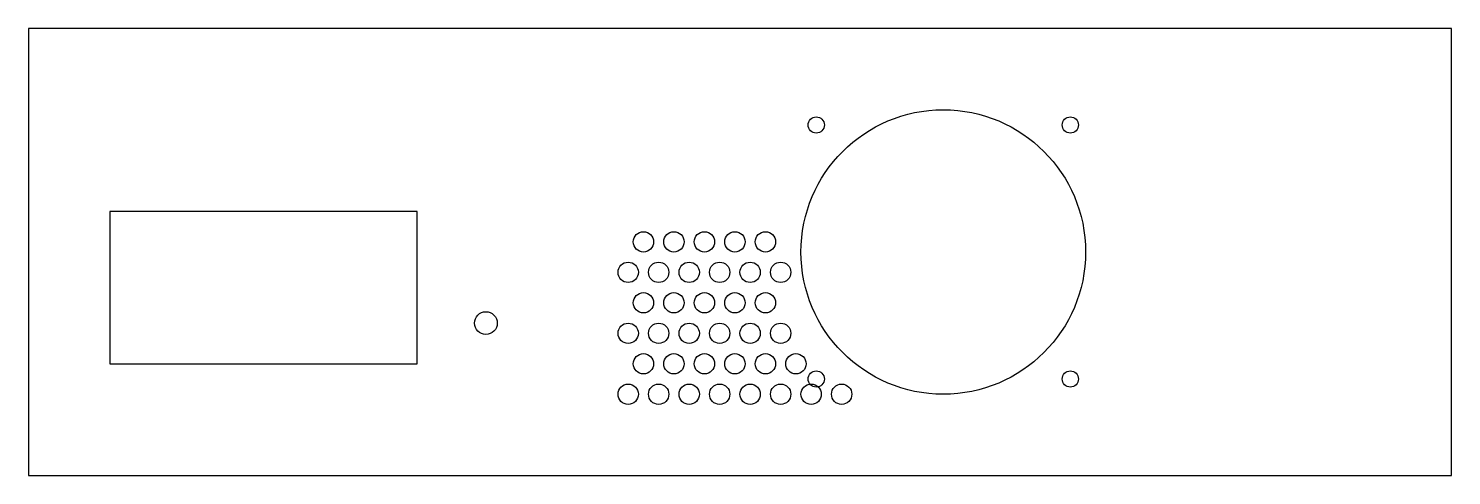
# Model space of a CAD drawing. Header units: millimetres. Extents: x 0 to 280, y 0 to 88.
import ezdxf

# ---------------------------------------------------------------- set-up
doc = ezdxf.new("R2010")
doc.units = ezdxf.units.MM

msp = doc.modelspace()

# ---------------------------------------------------------------- linework, layer by layer
for p, q in [((280, 88), (0, 88)), ((0, 88), (0, 0)), ((280, 0), (280, 88)), ((76.5, 52), (16, 52)), ((16, 52), (16, 22)), ((76.5, 22), (76.5, 52)), ((16, 22), (76.5, 22)), ((0, 0), (280, 0))]:
    msp.add_line(p, q)
for centre, radius in [((180, 44), 28), ((155, 69), 1.6), ((205, 69), 1.6), ((121, 46), 2), ((127, 46), 2), ((133, 46), 2), ((139, 46), 2), ((145, 46), 2), ((118, 40), 2), ((124, 40), 2), ((130, 40), 2), ((136, 40), 2), ((142, 40), 2), ((148, 40), 2), ((121, 34), 2), ((127, 34), 2), ((133, 34), 2), ((139, 34), 2), ((145, 34), 2), ((90, 30), 2.25), ((118, 28), 2), ((124, 28), 2), ((130, 28), 2), ((136, 28), 2), ((142, 28), 2), ((148, 28), 2), ((121, 22), 2), ((127, 22), 2), ((133, 22), 2), ((139, 22), 2), ((145, 22), 2), ((151, 22), 2), ((155, 19), 1.6), ((205, 19), 1.6), ((118, 16), 2), ((124, 16), 2), ((130, 16), 2), ((136, 16), 2), ((142, 16), 2), ((148, 16), 2), ((154, 16), 2), ((160, 16), 2)]:
    msp.add_circle(centre, radius)

doc.saveas('drawing.dxf')
